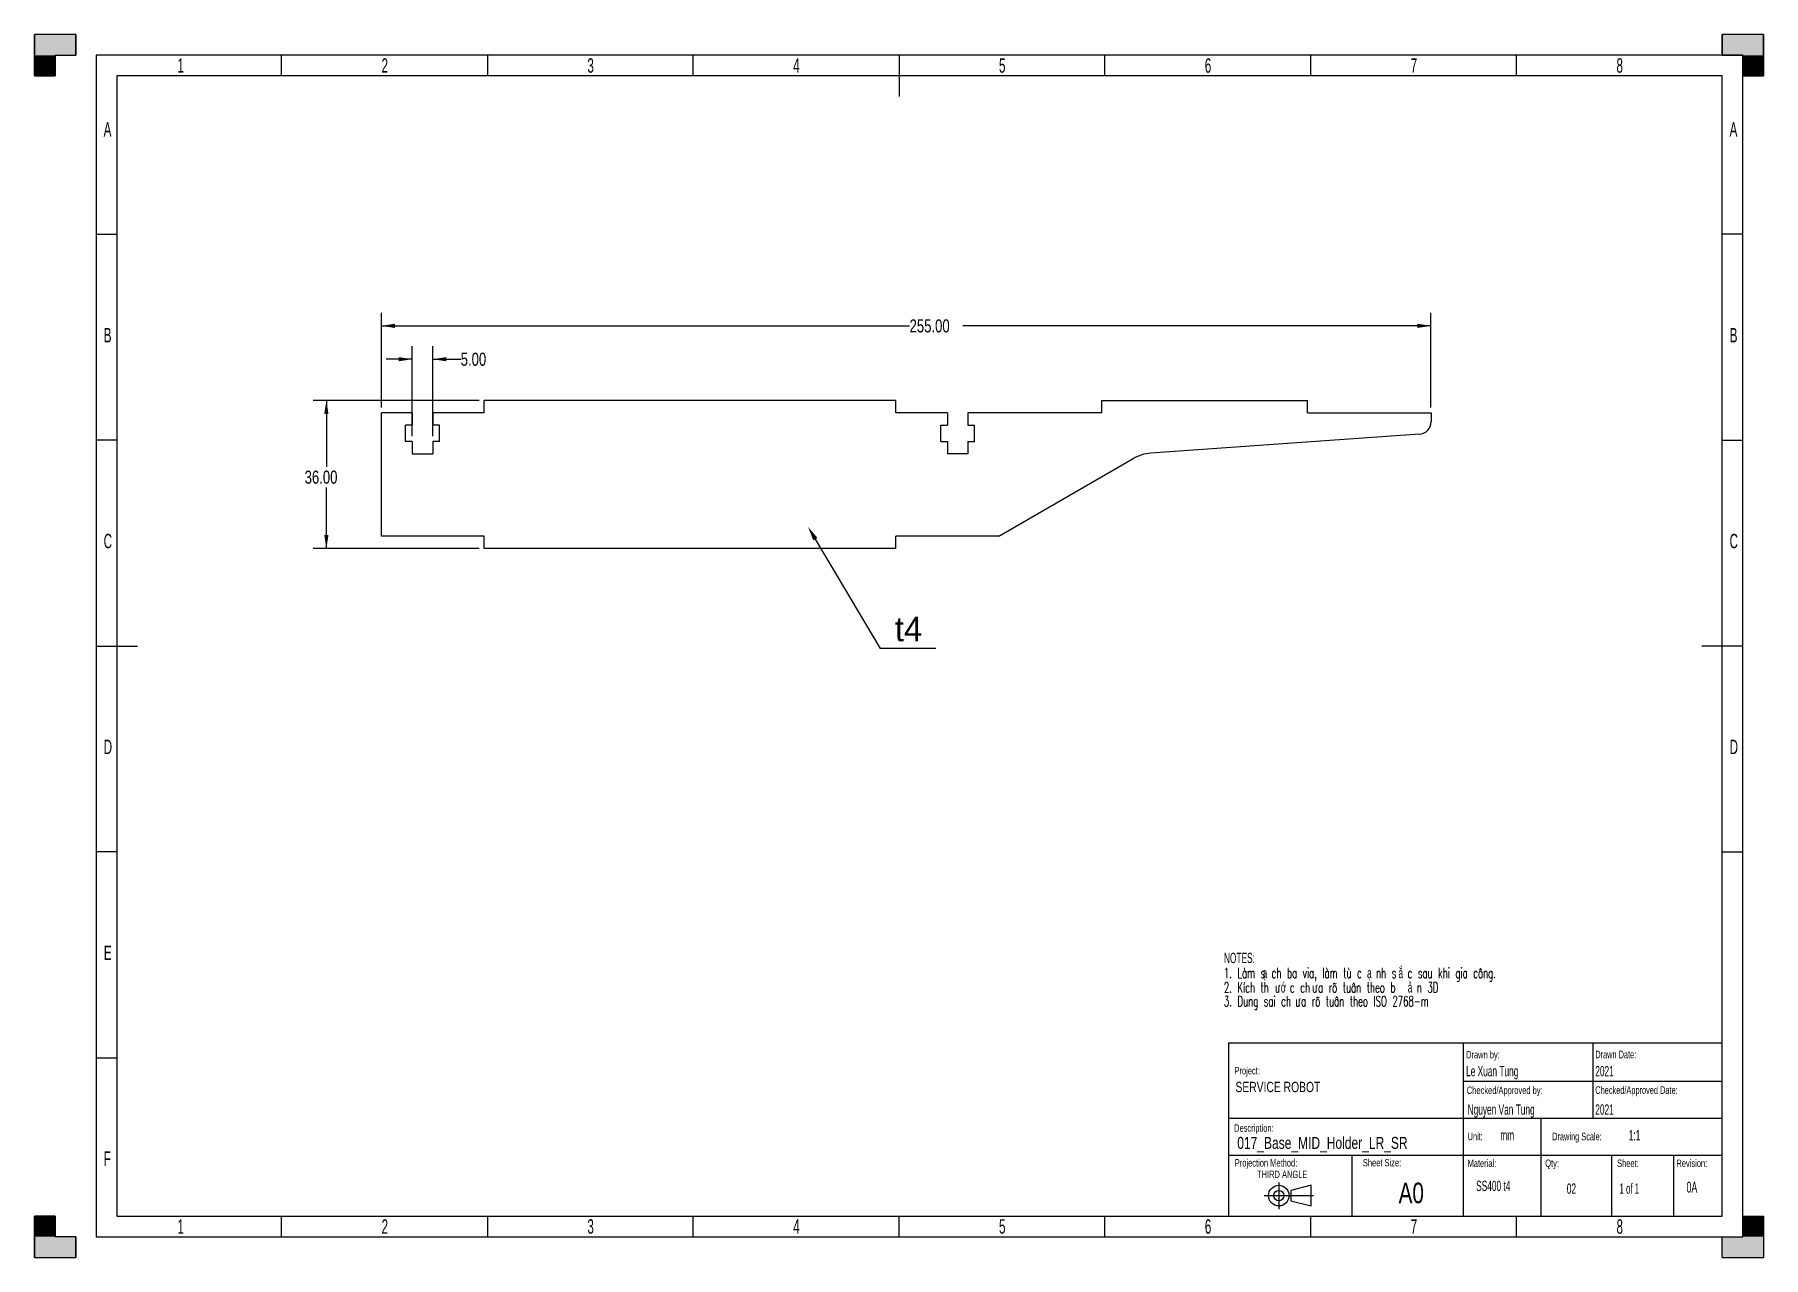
# Model space of a CAD drawing. Extents: x 0 to 420, y 0 to 297.
import ezdxf

# ---------------------------------------------------------------- set-up
doc = ezdxf.new("R2010")
doc.units = 0
doc.layers.get('0').update_dxf_attribs({"linetype": 'CONTINUOUS'})
for name, color, linetype in [('AM_5', 3, 'CONTINUOUS'), ('BORDER', 7, 'CONTINUOUS'), ('TRIM', 7, 'CONTINUOUS')]:
    doc.layers.add(name, color=color, linetype=linetype)
doc.styles.add('MtXpl_MS_PGothic', font='txt')
doc.styles.add('SLDTEXTSTYLE0', font='TXT', dxfattribs={"width": 0.75})
doc.styles.add('SLDTEXTSTYLE1', font='TXT', dxfattribs={"width": 0.605})
doc.styles.add('SLDTEXTSTYLE2', font='TXT', dxfattribs={"width": 0.605, "bigfont": 'bigfont'})
doc.styles.add('SLDTEXTSTYLE3', font='TXT', dxfattribs={"width": 0.57})
doc.dimstyles.get("Standard").update_dxf_attribs({"dimtxt": 2.5, "dimasz": 2.5, "dimexe": 1.25, "dimexo": 0.625, "dimtad": 1, "dimcen": 2.5, "dimazin": 3, "dimtfac": 1, "dimtmove": 0, "dimatfit": 3})

# ---------------------------------------------------------------- blocks, each defined once
blk = doc.blocks.new('*U9')
at = {"layer": 'TRIM', "linetype": 'CONTINUOUS'}
for p, q in [((0, 292), (0, 297)), ((10, 297), (10, 292)), ((0, 287), (0, 292)), ((5, 292), (5, 287))]:
    blk.add_line(p, q, dxfattribs=at)
at = {"layer": 'TRIM', "linetype": 'CONTINUOUS', "extrusion": (0, 0, -1)}
for points in [[(0, 297), (-10, 292), (0, 292)], [(0, 297), (-10, 297), (-10, 292)], [(0, 292), (-5, 287), (0, 287)], [(0, 292), (-5, 292), (-5, 287)]]:
    blk.add_solid(points, dxfattribs=at)
blk = doc.blocks.new('*U10')
at = {"layer": 'TRIM', "linetype": 'CONTINUOUS'}
for p, q in [((0, 5), (0, 10)), ((5, 10), (5, 5)), ((0, 0), (0, 5)), ((10, 5), (10, 0))]:
    blk.add_line(p, q, dxfattribs=at)
at = {"layer": 'TRIM', "linetype": 'CONTINUOUS', "extrusion": (0, 0, -1)}
for points in [[(0, 10), (-5, 5), (0, 5)], [(0, 10), (-5, 10), (-5, 5)], [(0, 5), (-10, 0), (0, 0)], [(0, 5), (-10, 5), (-10, 0)]]:
    blk.add_solid(points, dxfattribs=at)
blk = doc.blocks.new('*U11')
at = {"layer": 'TRIM', "linetype": 'CONTINUOUS'}
for p, q in [((415, 5), (415, 10)), ((420, 10), (420, 5)), ((410, 0), (410, 5)), ((420, 5), (420, 0))]:
    blk.add_line(p, q, dxfattribs=at)
at = {"layer": 'TRIM', "linetype": 'CONTINUOUS', "extrusion": (0, 0, -1)}
for points in [[(-415, 10), (-420, 5), (-415, 5)], [(-415, 10), (-420, 10), (-420, 5)], [(-410, 5), (-420, 0), (-410, 0)], [(-410, 5), (-420, 5), (-420, 0)]]:
    blk.add_solid(points, dxfattribs=at)
blk = doc.blocks.new('*U12')
at = {"layer": 'TRIM', "linetype": 'CONTINUOUS'}
for p, q in [((410, 292), (410, 297)), ((420, 297), (420, 292)), ((415, 287), (415, 292)), ((420, 292), (420, 287))]:
    blk.add_line(p, q, dxfattribs=at)
at = {"layer": 'TRIM', "linetype": 'CONTINUOUS', "extrusion": (0, 0, -1)}
for points in [[(-410, 297), (-420, 292), (-410, 292)], [(-410, 297), (-420, 297), (-420, 292)], [(-415, 292), (-420, 287), (-415, 287)], [(-415, 292), (-420, 292), (-420, 287)]]:
    blk.add_solid(points, dxfattribs=at)
blk = doc.blocks.new('*U13')
at = {"layer": 'BORDER', "style": 'SLDTEXTSTYLE0', "width": 0.75}
blk.add_text('017_Base_MID_Holder_LR_SR', height=2.9104, dxfattribs=at).set_placement((292.18, 26.36))
blk = doc.blocks.new('*U14')
at = {"layer": 'BORDER', "color": 7, "style": 'SLDTEXTSTYLE1', "width": 0.605}
blk.add_text('E', height=3.5, dxfattribs=at).set_placement((16.82, 72.24))
blk = doc.blocks.new('*U15')
at = {"layer": 'BORDER', "color": 7, "style": 'SLDTEXTSTYLE1', "width": 0.605}
blk.add_text('2', height=3.5, dxfattribs=at).set_placement((84.29, 287.74))
blk = doc.blocks.new('*U16')
at = {"layer": 'BORDER', "color": 7, "style": 'SLDTEXTSTYLE1', "width": 0.605}
blk.add_text('D', height=3.5, dxfattribs=at).set_placement((16.79, 122.24))
blk = doc.blocks.new('*U17')
at = {"layer": 'BORDER', "color": 7, "style": 'SLDTEXTSTYLE1', "width": 0.605}
blk.add_text('C', height=3.5, dxfattribs=at).set_placement((16.78, 172.24))
blk = doc.blocks.new('*U18')
at = {"layer": 'BORDER', "color": 7, "style": 'SLDTEXTSTYLE1', "width": 0.605}
blk.add_text('B', height=3.5, dxfattribs=at).set_placement((16.81, 222.24))
blk = doc.blocks.new('*U19')
at = {"layer": 'BORDER', "color": 7, "style": 'SLDTEXTSTYLE1', "width": 0.605}
blk.add_text('A', height=3.5, dxfattribs=at).set_placement((16.78, 272.24))
blk = doc.blocks.new('*U20')
at = {"layer": 'BORDER', "color": 7, "style": 'SLDTEXTSTYLE1', "width": 0.605}
blk.add_text('F', height=3.5, dxfattribs=at).set_placement((16.79, 22.24))
blk = doc.blocks.new('*U21')
at = {"layer": 'BORDER', "color": 7, "style": 'SLDTEXTSTYLE1', "width": 0.605}
blk.add_text('B', height=3.5, dxfattribs=at).set_placement((411.81, 222.24))
blk = doc.blocks.new('*U22')
at = {"layer": 'BORDER', "color": 7, "style": 'SLDTEXTSTYLE1', "width": 0.605}
blk.add_text('D', height=3.5, dxfattribs=at).set_placement((411.79, 122.24))
blk = doc.blocks.new('*U23')
at = {"layer": 'BORDER', "color": 7, "style": 'SLDTEXTSTYLE1', "width": 0.605}
blk.add_text('A', height=3.5, dxfattribs=at).set_placement((411.78, 272.24))
blk = doc.blocks.new('*U24')
at = {"layer": 'BORDER', "color": 7, "style": 'SLDTEXTSTYLE1', "width": 0.605}
blk.add_text('C', height=3.5, dxfattribs=at).set_placement((411.78, 172.24))
blk = doc.blocks.new('*U25')
at = {"layer": 'BORDER', "color": 7, "style": 'SLDTEXTSTYLE1', "width": 0.605}
blk.add_text('3', height=3.5, dxfattribs=at).set_placement((134.3, 287.74))
blk = doc.blocks.new('*U26')
at = {"layer": 'BORDER', "color": 7, "style": 'SLDTEXTSTYLE1', "width": 0.605}
blk.add_text('4', height=3.5, dxfattribs=at).set_placement((184.29, 287.74))
blk = doc.blocks.new('*U27')
at = {"layer": 'BORDER', "color": 7, "style": 'SLDTEXTSTYLE1', "width": 0.605}
blk.add_text('7', height=3.5, dxfattribs=at).set_placement((334.3, 287.74))
blk = doc.blocks.new('*U28')
at = {"layer": 'BORDER', "color": 7, "style": 'SLDTEXTSTYLE1', "width": 0.605}
blk.add_text('5', height=3.5, dxfattribs=at).set_placement((234.29, 287.74))
blk = doc.blocks.new('*U29')
at = {"layer": 'BORDER', "color": 7, "style": 'SLDTEXTSTYLE1', "width": 0.605}
blk.add_text('6', height=3.5, dxfattribs=at).set_placement((284.29, 287.74))
blk = doc.blocks.new('*U30')
at = {"layer": 'BORDER', "color": 7, "style": 'SLDTEXTSTYLE1', "width": 0.605}
blk.add_text('8', height=3.5, dxfattribs=at).set_placement((384.3, 287.74))
blk = doc.blocks.new('*U31')
at = {"layer": 'BORDER', "color": 7, "style": 'SLDTEXTSTYLE1', "width": 0.605}
blk.add_text('1', height=3.5, dxfattribs=at).set_placement((34.71, 287.74))
blk = doc.blocks.new('*U32')
at = {"layer": 'BORDER', "color": 7, "style": 'SLDTEXTSTYLE1', "width": 0.605}
blk.add_text('6', height=3.5, dxfattribs=at).set_placement((284.29, 5.76))
blk = doc.blocks.new('*U33')
at = {"layer": 'BORDER', "color": 7, "style": 'SLDTEXTSTYLE1', "width": 0.605}
blk.add_text('2', height=3.5, dxfattribs=at).set_placement((84.29, 5.74))
blk = doc.blocks.new('*U34')
at = {"layer": 'BORDER', "color": 7, "style": 'SLDTEXTSTYLE1', "width": 0.605}
blk.add_text('1', height=3.5, dxfattribs=at).set_placement((34.71, 5.74))
blk = doc.blocks.new('*U35')
at = {"layer": 'BORDER', "color": 7, "style": 'SLDTEXTSTYLE1', "width": 0.605}
blk.add_text('5', height=3.5, dxfattribs=at).set_placement((234.29, 5.77))
blk = doc.blocks.new('*U36')
at = {"layer": 'BORDER', "color": 7, "style": 'SLDTEXTSTYLE1', "width": 0.605}
blk.add_text('3', height=3.5, dxfattribs=at).set_placement((134.3, 5.78))
blk = doc.blocks.new('*U37')
at = {"layer": 'BORDER', "color": 7, "style": 'SLDTEXTSTYLE1', "width": 0.605}
blk.add_text('4', height=3.5, dxfattribs=at).set_placement((184.29, 5.75))
blk = doc.blocks.new('*U38')
at = {"layer": 'BORDER', "color": 7, "style": 'SLDTEXTSTYLE1', "width": 0.605}
blk.add_text('7', height=3.5, dxfattribs=at).set_placement((334.3, 5.75))
blk = doc.blocks.new('*U39')
at = {"layer": 'BORDER', "color": 7, "style": 'SLDTEXTSTYLE1', "width": 0.605}
blk.add_text('8', height=3.5, dxfattribs=at).set_placement((384.3, 5.75))
blk = doc.blocks.new('*U40')
at = {"layer": 'BORDER', "color": 0, "style": 'SLDTEXTSTYLE1', "width": 0.605}
blk.add_text('NOTES:', height=2.5, dxfattribs=at).set_placement((0, 0.72))
blk = doc.blocks.new('*U41')
at = {"layer": 'BORDER', "color": 0, "width": 0.605}
for s, style, p in [('ắ', 'MtXpl_MS_PGothic', (42.41, -2.94)), ('1. Làm s', 'SLDTEXTSTYLE2', (0, -2.94)), ('ạ', 'MtXpl_MS_PGothic', (9.38, -2.94)), ('ch ba via, làm tù c', 'SLDTEXTSTYLE2', (11.58, -2.94)), ('ạ', 'MtXpl_MS_PGothic', (34.77, -2.94)), ('nh s', 'SLDTEXTSTYLE2', (36.97, -2.94)), ('c sau khi gia công.', 'SLDTEXTSTYLE2', (44.61, -2.94))]:
    blk.add_text(s, height=2.5, dxfattribs=dict(at, style=style)).set_placement(p)
blk = doc.blocks.new('*U42')
at = {"layer": 'BORDER', "color": 0, "width": 0.605}
for s, style, p in [('2. Kích th', 'SLDTEXTSTYLE2', (0, -6.44)), ('ớ', 'MtXpl_MS_PGothic', (13.82, -6.44)), ('c ch', 'SLDTEXTSTYLE2', (16.02, -6.44)), ('a rõ tuân theo b', 'SLDTEXTSTYLE2', (22.88, -6.44)), ('ả', 'MtXpl_MS_PGothic', (44.66, -6.44)), ('n 3D', 'SLDTEXTSTYLE2', (46.86, -6.44)), ('ư', 'SLDTEXTSTYLE2', (12.4, -6.44)), ('ư', 'SLDTEXTSTYLE2', (21.46, -6.44))]:
    blk.add_text(s, height=2.5, dxfattribs=dict(at, style=style)).set_placement(p)
blk = doc.blocks.new('*U43')
at = {"layer": 'BORDER', "color": 0, "style": 'SLDTEXTSTYLE2', "width": 0.605}
for s, p in [('3. Dung sai ch', (0, -9.79)), ('ư', (17.34, -9.79)), ('a rõ tuân theo ISO 2768-m', (18.76, -9.79))]:
    blk.add_text(s, height=2.5, dxfattribs=at).set_placement(p)
blk = doc.blocks.new('SW_NOTE_0')
for name in ['*U40', '*U41', '*U42', '*U43']:
    blk.add_blockref(name, (0, 0))
blk = doc.blocks.new('*U44')
at = {"layer": 'BORDER', "style": 'SLDTEXTSTYLE1', "width": 0.605}
blk.add_text('Project:', height=1.8, dxfattribs=at).set_placement((291.51, 44.45))
blk = doc.blocks.new('*U45')
at = {"layer": 'BORDER', "style": 'SLDTEXTSTYLE0', "width": 0.75}
blk.add_text('SERVICE ROBOT', height=2.5, dxfattribs=at).set_placement((291.74, 40.15))
blk = doc.blocks.new('*U46')
at = {"layer": 'BORDER', "style": 'SLDTEXTSTYLE1', "width": 0.605}
blk.add_text('Description:', height=1.8, dxfattribs=at).set_placement((291.41, 30.51))
blk = doc.blocks.new('*U47')
at = {"layer": 'BORDER', "style": 'SLDTEXTSTYLE1', "width": 0.605}
blk.add_text('Unit:', height=1.852, dxfattribs=at).set_placement((348.15, 28.45))
blk = doc.blocks.new('*U48')
at = {"layer": 'BORDER', "style": 'SLDTEXTSTYLE1', "width": 0.605}
blk.add_text('mm', height=2.5, dxfattribs=at).set_placement((356.07, 28.43))
blk = doc.blocks.new('*U49')
at = {"layer": 'BORDER', "style": 'SLDTEXTSTYLE1', "width": 0.605}
blk.add_text('SS400 t4', height=2.5, dxfattribs=at).set_placement((350.21, 16.12))
blk = doc.blocks.new('*U50')
at = {"layer": 'BORDER', "style": 'SLDTEXTSTYLE1', "width": 0.605}
blk.add_text('02', height=2.5, dxfattribs=at).set_placement((372.23, 15.46))
blk = doc.blocks.new('*U51')
at = {"layer": 'BORDER', "style": 'SLDTEXTSTYLE1', "width": 0.605}
blk.add_text('Qty:', height=1.8, dxfattribs=at).set_placement((366.99, 21.97))
blk = doc.blocks.new('*U52')
at = {"layer": 'BORDER', "style": 'SLDTEXTSTYLE1', "width": 0.605}
blk.add_text('1:1', height=2.5, dxfattribs=at).set_placement((387.28, 28.43))
blk = doc.blocks.new('*U53')
at = {"layer": 'BORDER', "style": 'SLDTEXTSTYLE1', "width": 0.605}
blk.add_text('0A', height=2.646, dxfattribs=at).set_placement((401.32, 15.73))
blk = doc.blocks.new('*U54')
at = {"layer": 'BORDER', "style": 'SLDTEXTSTYLE1', "width": 0.605}
blk.add_text('2021', height=2.5, dxfattribs=at).set_placement((379.15, 34.67))
blk = doc.blocks.new('*U55')
at = {"layer": 'BORDER', "style": 'SLDTEXTSTYLE1', "width": 0.605}
blk.add_text('Nguyen Van Tung', height=2.5, dxfattribs=at).set_placement((348.13, 34.67))
blk = doc.blocks.new('*U56')
at = {"layer": 'BORDER', "style": 'SLDTEXTSTYLE1', "width": 0.605}
blk.add_text('2021', height=2.5, dxfattribs=at).set_placement((379.15, 43.99))
blk = doc.blocks.new('*U57')
at = {"layer": 'BORDER', "style": 'SLDTEXTSTYLE1', "width": 0.605}
blk.add_text('Le Xuan Tung', height=2.5, dxfattribs=at).set_placement((347.76, 43.99))
blk = doc.blocks.new('*U58')
at = {"layer": 'BORDER', "style": 'SLDTEXTSTYLE1', "width": 0.605}
blk.add_text('Drawing Scale:', height=1.8521, dxfattribs=at).set_placement((368.68, 28.45))
blk = doc.blocks.new('*U59')
at = {"layer": 'BORDER', "style": 'SLDTEXTSTYLE1', "width": 0.605}
blk.add_text('Checked/Approved Date:', height=1.8521, dxfattribs=at).set_placement((379.15, 39.71))
blk = doc.blocks.new('*U60')
at = {"layer": 'BORDER', "style": 'SLDTEXTSTYLE1', "width": 0.605}
blk.add_text('Drawn Date:', height=1.8521, dxfattribs=at).set_placement((379.15, 48.36))
blk = doc.blocks.new('*U61')
at = {"layer": 'BORDER', "style": 'SLDTEXTSTYLE1', "width": 0.605}
blk.add_text('Drawn by:', height=1.8, dxfattribs=at).set_placement((347.76, 48.35))
blk = doc.blocks.new('*U62')
at = {"layer": 'BORDER', "style": 'SLDTEXTSTYLE0', "width": 0.75}
blk.add_text('A0', height=5, dxfattribs=at).set_placement((331.38, 13.16))
blk = doc.blocks.new('*U63')
at = {"layer": 'BORDER', "style": 'SLDTEXTSTYLE1', "width": 0.605}
blk.add_text('Sheet Size:', height=1.8, dxfattribs=at).set_placement((322.69, 22.11))
blk = doc.blocks.new('*U64')
at = {"layer": 'BORDER', "color": 0, "style": 'SLDTEXTSTYLE1', "width": 0.605}
blk.add_text('Projection Method:', height=1.8, dxfattribs=at).set_placement((0, 0.52))
blk = doc.blocks.new('*U65')
at = {"layer": 'BORDER', "color": 0, "style": 'SLDTEXTSTYLE1', "width": 0.605}
blk.add_text('THIRD ANGLE', height=1.8, dxfattribs=at).set_placement((5.4, -2.28))
blk = doc.blocks.new('SW_NOTE_0_1')
for name in ['*U64', '*U65']:
    blk.add_blockref(name, (0, 0))
blk = doc.blocks.new('*U66')
at = {"layer": 'BORDER', "style": 'SLDTEXTSTYLE1', "width": 0.605}
blk.add_text('Checked/Approved by:', height=1.8, dxfattribs=at).set_placement((347.95, 39.7))
blk = doc.blocks.new('*U67')
at = {"layer": 'BORDER', "style": 'SLDTEXTSTYLE3', "width": 0.57}
blk.add_text('1 of 1', height=2.5, dxfattribs=at).set_placement((385.04, 15.46))
blk = doc.blocks.new('*U68')
at = {"layer": 'BORDER', "style": 'SLDTEXTSTYLE1', "width": 0.605}
blk.add_text('Material:', height=1.8, dxfattribs=at).set_placement((348.12, 21.97))
blk = doc.blocks.new('*U69')
at = {"layer": 'BORDER', "style": 'SLDTEXTSTYLE1', "width": 0.605}
blk.add_text('Revision:', height=1.8, dxfattribs=at).set_placement((398.86, 21.97))
blk = doc.blocks.new('*U70')
at = {"layer": 'BORDER', "style": 'SLDTEXTSTYLE1', "width": 0.605}
blk.add_text('Sheet:', height=1.8, dxfattribs=at).set_placement((384.45, 21.97))
blk = doc.blocks.new('*U71')
at = {"layer": 'BORDER', "style": 'SLDTEXTSTYLE0', "width": 0.75}
blk.add_text('36.00', height=3.175, dxfattribs=at).set_placement((65.61, 187.92))
blk = doc.blocks.new('_D')
at = {"layer": 'BORDER'}
for p, q in [((107.97, 208.16), (67.71, 208.16)), ((70.89, 208.16), (70.89, 192.05)), ((70.89, 172.16), (70.89, 187.01)), ((107.97, 172.16), (67.71, 172.16))]:
    blk.add_line(p, q, dxfattribs=at)
for points in [[(70.89, 208.16), (70.38, 204.86), (71.4, 204.86)], [(70.89, 172.16), (71.4, 175.46), (70.38, 175.46)]]:
    blk.add_solid(points, dxfattribs=at)
blk.add_blockref('*U71', (0, 0))
blk = doc.blocks.new('*U72')
at = {"layer": 'BORDER', "style": 'SLDTEXTSTYLE0', "width": 0.75}
blk.add_text('255.00', height=3.175, dxfattribs=at).set_placement((212.57, 224.66))
blk = doc.blocks.new('_D_1')
at = {"layer": 'BORDER'}
for p, q in [((84.24, 206.43), (84.24, 229.44)), ((339.24, 206.43), (339.24, 229.44)), ((84.24, 226.26), (212.57, 226.26)), ((339.24, 226.26), (225.47, 226.26))]:
    blk.add_line(p, q, dxfattribs=at)
for points in [[(84.24, 226.26), (87.55, 225.75), (87.55, 226.77)], [(339.24, 226.26), (335.94, 226.77), (335.94, 225.75)]]:
    blk.add_solid(points, dxfattribs=at)
blk.add_blockref('*U72', (0, 0))
blk = doc.blocks.new('*U73')
at = {"layer": 'BORDER', "style": 'SLDTEXTSTYLE0', "width": 0.75}
blk.add_text('5.00', height=3.175, dxfattribs=at).set_placement((103.52, 216.56))
blk = doc.blocks.new('_D_2')
at = {"layer": 'BORDER'}
for p, q in [((91.74, 199.43), (91.74, 221.33)), ((96.74, 199.43), (96.74, 221.33)), ((91.74, 218.16), (85.39, 218.16)), ((96.74, 218.16), (103.52, 218.16))]:
    blk.add_line(p, q, dxfattribs=at)
for points in [[(91.74, 218.16), (88.44, 218.67), (88.44, 217.65)], [(96.74, 218.16), (100.05, 217.65), (100.05, 218.67)]]:
    blk.add_solid(points, dxfattribs=at)
blk.add_blockref('*U73', (0, 0))
blk = doc.blocks.new('*U74')
at = {"layer": 'AM_5', "color": 2}
blk.add_text('t4', height=5.95, dxfattribs=at).set_placement((209.01, 149.65))
blk = doc.blocks.new('*S8')
at = {"layer": 'AM_5'}
for p, q in [((205.51, 147.9), (189.69, 174.44)), ((218.93, 147.9), (205.51, 147.9))]:
    blk.add_line(p, q, dxfattribs=at)
at = {"layer": 'AM_5', "linetype": 'CONTINUOUS'}
blk.add_trace([(190.19, 174.74), (189.19, 174.14), (187.9, 177.45)], dxfattribs=at)
blk.add_blockref('*U74', (0, 0))

msp = doc.modelspace()

# ---------------------------------------------------------------- linework, layer by layer
at = {"color": 7, "linetype": 'CONTINUOUS'}
for p, q in [((109.243, 205.159), (109.243, 208.159)), ((209.243, 208.159), (109.243, 208.159)), ((209.243, 205.159), (209.243, 208.159)), ((259.243, 205.159), (259.243, 208.159)), ((259.243, 208.159), (309.243, 208.159)), ((309.243, 205.159), (309.243, 208.159)), ((84.243, 175.159), (84.243, 205.159)), ((91.743, 205.159), (84.243, 205.159)), ((91.743, 202.159), (90.143, 202.159)), ((90.143, 198.159), (90.143, 202.159)), ((91.743, 205.159), (91.743, 202.159)), ((96.743, 205.159), (96.743, 202.159)), ((109.243, 205.159), (96.743, 205.159)), ((98.343, 202.159), (96.743, 202.159)), ((98.343, 198.159), (98.343, 202.159)), ((221.743, 205.159), (209.243, 205.159)), ((220.143, 202.159), (221.743, 202.159)), ((220.143, 198.159), (220.143, 202.159)), ((221.743, 205.159), (221.743, 202.159)), ((226.743, 205.159), (226.743, 202.159)), ((259.243, 205.159), (226.743, 205.159)), ((226.743, 202.159), (228.343, 202.159)), ((228.343, 198.159), (228.343, 202.159)), ((309.243, 205.159), (339.243, 205.159)), ((339.243, 205.159), (339.243, 202.953)), ((91.743, 198.159), (90.143, 198.159)), ((91.743, 198.159), (91.743, 195.159)), ((96.743, 198.159), (96.743, 195.159)), ((98.343, 198.159), (96.743, 198.159)), ((220.143, 198.159), (221.743, 198.159)), ((221.743, 198.159), (221.743, 195.159)), ((226.743, 198.159), (226.743, 195.159)), ((226.743, 198.159), (228.343, 198.159)), ((336.456, 199.961), (271.181, 195.322)), ((91.743, 195.159), (96.743, 195.159)), ((226.743, 195.159), (221.743, 195.159)), ((234.243, 175.159), (266.89, 194.007)), ((109.243, 175.159), (84.243, 175.159)), ((109.243, 172.159), (109.243, 175.159)), ((234.243, 175.159), (209.243, 175.159)), ((209.243, 172.159), (209.243, 175.159)), ((209.243, 172.159), (109.243, 172.159))]:
    msp.add_line(p, q, dxfattribs=at)
for centre, radius, start, end in [((336.243, 202.953), 3, 274.06484, 360), ((271.89, 185.347), 10, 94.06484, 120)]:
    msp.add_arc(centre, radius, start, end, dxfattribs=at)
at = {"layer": 'BORDER', "linetype": 'CONTINUOUS'}
for p, q in [((415, 292), (15, 292)), ((15, 292), (15, 5)), ((60, 287), (60, 292)), ((110, 292), (110, 287)), ((160, 287), (160, 292)), ((210, 292), (210, 282)), ((260, 287), (260, 292)), ((310, 292), (310, 287)), ((360, 287), (360, 292)), ((415, 5), (415, 292)), ((410, 287), (20, 287)), ((20, 287), (20, 10)), ((410, 10), (410, 287)), ((15, 248.5), (20, 248.5)), ((415, 248.5), (410, 248.5)), ((20, 198.5), (15, 198.5)), ((410, 198.5), (415, 198.5)), ((15, 148.5), (25, 148.5)), ((415, 148.5), (405, 148.5)), ((20, 98.5), (15, 98.5)), ((410, 98.5), (415, 98.5)), ((290.041, 52.144), (290.041, 10.144)), ((15, 48.5), (20, 48.5)), ((365.986, 10.144), (365.986, 33.714)), ((410.004, 24.714), (347.058, 24.714)), ((383.204, 10.144), (383.204, 24.714)), ((398.204, 10.144), (398.204, 24.714)), ((310.16, 17.509), (305.16, 16.259)), ((310.16, 12.509), (310.16, 17.509)), ((305.16, 16.259), (305.16, 13.759)), ((305.16, 13.759), (310.16, 12.509)), ((20, 10), (410, 10)), ((60, 5), (60, 10)), ((110, 10), (110, 5)), ((160, 5), (160, 10)), ((260, 5), (260, 10)), ((310, 10), (310, 5)), ((360, 5), (360, 10)), ((15, 5), (415, 5))]:
    msp.add_line(p, q, dxfattribs=at)
at = {"layer": 'BORDER'}
for p, q in [((290.041, 52.144), (410.041, 52.144)), ((347.058, 52.144), (347.058, 10.144)), ((378.574, 52.144), (378.574, 33.714)), ((410.004, 42.714), (347.058, 42.714)), ((347.058, 33.714), (290.041, 33.714)), ((410.09, 33.714), (347.058, 33.714)), ((320.041, 24.714), (290.004, 24.714)), ((347.058, 24.714), (320.041, 24.714)), ((320.041, 24.714), (320.041, 10.144)), ((302.26, 18.186), (302.26, 11.733)), ((298.719, 15.009), (310.733, 15.009)), ((210, 5), (210, 10))]:
    msp.add_line(p, q, dxfattribs=at)
at = {"layer": 'BORDER', "linetype": 'CONTINUOUS'}
for radius in [2.5, 1.25]:
    msp.add_circle((302.26, 15.009), radius, dxfattribs=at)
at = {"layer": 'TRIM'}
for p, q in [((0, 297), (0, 287)), ((10, 297), (0, 297)), ((10, 292), (10, 297)), ((420, 297), (410, 297)), ((410, 297), (410, 292)), ((420, 287), (420, 297)), ((5, 287), (5, 292)), ((5, 292), (10, 292)), ((410, 292), (415, 292)), ((415, 292), (415, 287)), ((0, 287), (5, 287)), ((415, 287), (420, 287)), ((5, 10), (0, 10)), ((0, 10), (0, 0)), ((5, 5), (5, 10)), ((415, 5), (415, 10)), ((415, 10), (420, 10)), ((420, 10), (420, 0)), ((10, 5), (5, 5)), ((10, 0), (10, 5)), ((410, 0), (410, 5)), ((410, 5), (415, 5)), ((0, 0), (10, 0)), ((410, 0), (420, 0))]:
    msp.add_line(p, q, dxfattribs=at)

# ---------------------------------------------------------------- block references
for name in ['*U31', '*U15', '*U25', '*U26', '*U28', '*U29', '*U27', '*U30', '*U19', '*U23', '*U18', '*U21', '*U17', '*U24', '*U16', '*U22', '*U14', '*U44', '*U61', '*U57', '*U56', '*U60', '*U45', '*U66', '*U59', '*U55', '*U54', '*U46', '*U13', '*U47', '*U48', '*U58', '*U52', '*U20', '*U63', '*U68', '*U51', '*U70', '*U69', '*U62', '*U49', '*U50', '*U67', '*U53', '*U34', '*U33', '*U36', '*U37', '*U35', '*U32', '*U38', '*U39']:
    msp.add_blockref(name, (0, 0))
at = {"layer": 'AM_5'}
msp.add_blockref('*S8', (0, 0), dxfattribs=at)
at = {"layer": 'BORDER'}
for name, p in [('SW_NOTE_0', (288.937, 70.768)), ('SW_NOTE_0_1', (291.576, 21.552))]:
    msp.add_blockref(name, p, dxfattribs=at)
at = {"layer": 'TRIM', "linetype": 'CONTINUOUS'}
for name in ['*U9', '*U12', '*U10', '*U11']:
    msp.add_blockref(name, (0, 0), dxfattribs=at)

# ---------------------------------------------------------------- dimensions: what is measured, and where the dimension line sits
at = {"layer": 'BORDER'}
for base, p1, p2, picture, middle in [((339.243, 226.261), (84.243, 205.159), (339.243, 205.159), '_D_1', (219.019, 226.261)), ((96.743, 218.159), (91.743, 198.159), (96.743, 198.159), '_D_2', (107.622, 218.159))]:
    dim = msp.add_linear_dim(base=base, p1=p1, p2=p2, dimstyle='Standard', dxfattribs=at)
    dim.commit()
    dim.dimension.update_dxf_attribs({"geometry": picture, "text_midpoint": middle, "dimtype": 128})
dim = msp.add_linear_dim(base=(70.887, 172.159), p1=(109.243, 208.159), p2=(109.243, 172.159), angle=90, dimstyle='Standard', dxfattribs=at)
dim.commit()
dim.dimension.update_dxf_attribs({"geometry": '_D', "text_midpoint": (70.887, 189.526), "dimtype": 128})

doc.saveas('drawing.dxf')
